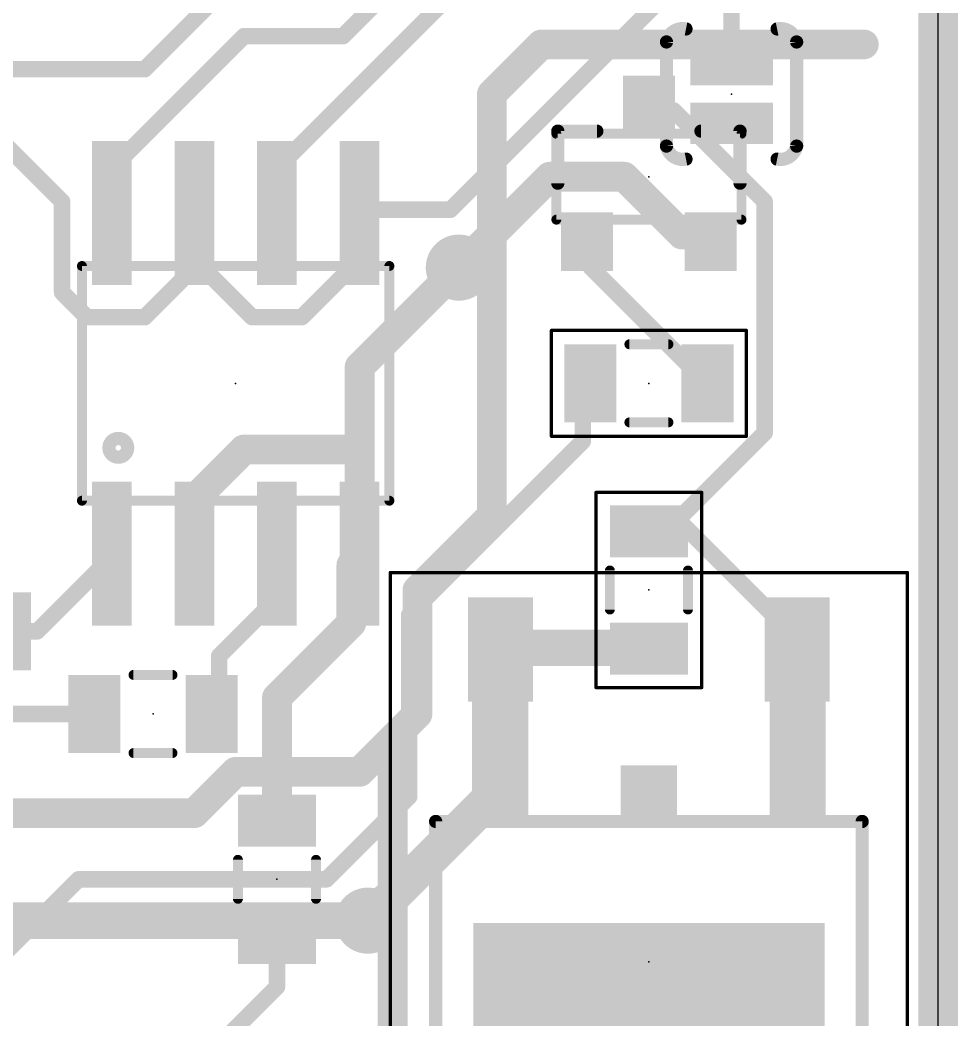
# Model space of a CAD drawing. Extents: x -0.3 to 38.1, y -0.7 to 65.1.
# Drawn here: x 22.72 to 37.13, y 27.06 to 42.41 of the extents above; entities that cross this region are included whole.
import ezdxf

# ---------------------------------------------------------------- set-up
doc = ezdxf.new("R2010")
doc.units = 0
for name, color, linetype in [('1', 22, 'CONTINUOUS'), ('16', 175, 'CONTINUOUS'), ('18', 82, 'CONTINUOUS'), ('20', 7, 'CONTINUOUS'), ('21', 253, 'CONTINUOUS'), ('22', 253, 'CONTINUOUS'), ('23', 7, 'CONTINUOUS'), ('24', 7, 'CONTINUOUS'), ('39', 22, 'CONTINUOUS'), ('51', 253, 'CONTINUOUS')]:
    doc.layers.add(name, color=color, linetype=linetype)

# ---------------------------------------------------------------- blocks, each defined once
blk = doc.blocks.new('RECT')
blk.add_solid([(-0.5, -0.5), (0.5, -0.5), (-0.5, 0.5), (0.5, 0.5)])
blk = doc.blocks.new('ROUNDV')
at = {"const_width": 0.5}
blk.add_lwpolyline([(0, -0.25, 1), (0, 0.25, 1), (0, -0.25)], format="xyb", dxfattribs=at)

msp = doc.modelspace()

# ---------------------------------------------------------------- linework, layer by layer
at = {"layer": '1'}
for points, const_width in [([(29.718, 44.196), (27.686, 42.164)], 0.254), ([(30.353, 43.815), (26.67, 40.132)], 0.254), ([(33.655, 43.815), (29.337, 39.497)], 0.254), ([(26.035, 43.053), (24.638, 41.656)], 0.254), ([(26.162, 42.164), (24.13, 40.132)], 0.254), ([(27.686, 42.164), (26.162, 42.164)], 0.254), ([(24.638, 41.656), (21.59, 41.656)], 0.254), ([(32.385, 41.021), (32.385, 41.105)], 0.254), ([(32.766, 41.021), (32.385, 41.021)], 0.254), ([(34.163, 39.624), (32.766, 41.021)], 0.254), ([(23.368, 39.624), (22.352, 40.64)], 0.254), ([(24.13, 40.132), (24.13, 39.4462)], 0.254), ([(26.67, 40.132), (26.67, 39.4462)], 0.254), ([(29.464, 38.608), (30.861, 40.005)], 0.4572), ([(30.861, 40.005), (32.004, 40.005)], 0.4572), ([(32.004, 40.005), (32.893, 39.116)], 0.4572), ([(23.368, 38.227), (23.368, 39.624)], 0.254), ([(29.337, 39.497), (27.94, 39.497)], 0.254), ([(27.94, 39.497), (27.94, 39.4462)], 0.254), ([(34.163, 36.068), (34.163, 39.624)], 0.254), ([(25.4, 38.735), (25.4, 39.4462)], 0.254), ([(25.4, 38.608), (25.4, 39.4462)], 0.254), ([(27.94, 39.4462), (27.94, 38.735)], 0.254), ([(32.893, 39.116), (33.274, 39.116)], 0.4572), ([(33.274, 39.116), (33.335, 39.005)], 0.4572), ([(31.496, 38.989), (31.435, 39.005)], 0.254), ([(31.496, 38.608), (31.496, 38.989)], 0.254), ([(26.289, 37.846), (25.4, 38.735)], 0.254), ([(27.94, 38.735), (27.051, 37.846)], 0.254), ([(27.94, 37.084), (29.464, 38.608)], 0.4572), ([(25.4, 38.608), (24.638, 37.846)], 0.254), ([(33.274, 36.83), (31.496, 38.608)], 0.254), ([(23.749, 37.846), (23.368, 38.227)], 0.254), ([(24.638, 37.846), (23.749, 37.846)], 0.254), ([(27.051, 37.846), (26.289, 37.846)], 0.254), ([(27.94, 35.814), (27.94, 37.084)], 0.4572), ([(31.369, 35.941), (31.369, 36.83)], 0.254), ([(31.369, 36.83), (31.485, 36.83)], 0.254), ([(33.274, 36.83), (33.285, 36.83)], 0.254), ([(32.766, 34.671), (34.163, 36.068)], 0.254), ([(26.162, 35.814), (25.4, 35.052)], 0.4572), ([(27.94, 35.814), (26.162, 35.814)], 0.4572), ([(27.94, 34.2138), (27.94, 35.814)], 0.4572), ([(28.702, 33.274), (31.369, 35.941)], 0.254), ([(25.4, 35.052), (25.4, 34.2138)], 0.4572), ([(32.385, 34.671), (32.766, 34.671)], 0.254), ([(32.385, 34.671), (32.385, 34.555)], 0.254), ([(32.893, 34.671), (32.385, 34.555)], 0.254), ([(32.893, 34.671), (34.544, 33.02)], 0.254), ([(27.813, 34.036), (27.94, 34.2138)], 0.4572), ([(24.13, 34.163), (22.987, 33.02)], 0.254), ([(24.13, 34.163), (24.13, 34.2138)], 0.254), ([(26.67, 34.2138), (26.67, 33.528)], 0.254), ([(27.813, 34.036), (27.813, 33.147)], 0.4572), ([(26.67, 33.528), (25.781, 32.639)], 0.254), ([(27.813, 33.147), (26.67, 32.004)], 0.4572), ([(28.702, 30.48), (28.702, 33.274)], 0.254), ([(22.987, 33.02), (22.49, 33.02)], 0.254), ([(30.226, 32.766), (32.385, 32.766)], 0.5588), ([(34.544, 33.02), (34.544, 32.766)], 0.254), ([(30.099, 32.512), (30.105, 32.74)], 0.4572), ([(30.226, 32.766), (30.105, 32.74)], 0.4572), ([(32.385, 32.766), (32.385, 32.755)], 0.4572), ([(34.544, 32.766), (34.665, 32.74)], 0.254), ([(25.781, 32.639), (25.781, 31.75)], 0.254), ([(30.099, 30.607), (30.099, 32.512)], 0.5588), ([(26.67, 32.004), (26.67, 30.11)], 0.4572), ([(19.05, 31.75), (23.865, 31.75)], 0.254), ([(25.781, 31.75), (25.665, 31.75)], 0.254), ([(28.067, 28.575), (30.099, 30.607)], 0.5588), ([(27.432, 29.21), (28.702, 30.48)], 0.254), ([(21.971, 27.559), (23.622, 29.21)], 0.254), ([(23.622, 29.21), (27.432, 29.21)], 0.254), ([(26.67, 27.559), (26.67, 28.31)], 0.254), ([(25.146, 26.035), (26.67, 27.559)], 0.254)]:
    msp.add_lwpolyline(points, dxfattribs=dict(at, const_width=const_width))
for points, const_width in [([(26.162, 42.2275, 1), (26.162, 42.1005)], 0.127), ([(26.2069, 42.1191, 1), (26.1171, 42.2089)], 0.127), ([(27.6411, 42.2089, 1), (27.7309, 42.1191)], 0.127), ([(27.686, 42.1005, 1), (27.686, 42.2275)], 0.127), ([(24.5931, 41.7009, 1), (24.6829, 41.6111)], 0.127), ([(24.638, 41.5925, 1), (24.638, 41.7195)], 0.127), ([(32.4485, 41.105, 1), (32.3215, 41.105)], 0.127), ([(32.385, 41.0845, 1), (32.385, 40.9575)], 0.127), ([(32.8109, 41.0659, 1), (32.7211, 40.9761)], 0.127), ([(32.766, 40.9575, 1), (32.766, 41.0845)], 0.127), ([(32.3215, 41.021, 1), (32.4485, 41.021)], 0.127), ([(24.1935, 40.132, 1), (24.0665, 40.132)], 0.127), ([(24.0851, 40.1769, 1), (24.1749, 40.0871)], 0.127), ([(26.7335, 40.132, 1), (26.6065, 40.132)], 0.127), ([(26.6251, 40.1769, 1), (26.7149, 40.0871)], 0.127), ([(30.861, 40.1193, 1), (30.861, 39.8907)], 0.2286), ([(30.9418, 39.9242, 1), (30.7802, 40.0858)], 0.2286), ([(32.0848, 40.0858, 1), (31.9232, 39.9242)], 0.2286), ([(32.004, 39.8907, 1), (32.004, 40.1193)], 0.2286), ([(23.4315, 39.624, 1), (23.3045, 39.624)], 0.127), ([(23.3231, 39.5791, 1), (23.4129, 39.6689)], 0.127), ([(27.94, 39.5605, 1), (27.94, 39.4335)], 0.127), ([(28.0035, 39.497, 1), (27.8765, 39.497)], 0.127), ([(29.2921, 39.5419, 1), (29.3819, 39.4521)], 0.127), ([(29.337, 39.4335, 1), (29.337, 39.5605)], 0.127), ([(34.2265, 39.624, 1), (34.0995, 39.624)], 0.127), ([(34.1181, 39.5791, 1), (34.2079, 39.6689)], 0.127), ([(24.0665, 39.4462, 1), (24.1935, 39.4462)], 0.127), ([(25.4635, 39.4462, 1), (25.3365, 39.4462)], 0.127), ([(25.4635, 39.4462, 1), (25.3365, 39.4462)], 0.127), ([(26.6065, 39.4462, 1), (26.7335, 39.4462)], 0.127), ([(28.0035, 39.4462, 1), (27.8765, 39.4462)], 0.127), ([(27.8765, 39.4462, 1), (28.0035, 39.4462)], 0.127), ([(32.893, 39.2303, 1), (32.893, 39.0017)], 0.2286), ([(32.8122, 39.0352, 1), (32.9738, 39.1968)], 0.2286), ([(33.3742, 39.171, 1), (33.1738, 39.061)], 0.2286), ([(33.274, 39.0017, 1), (33.274, 39.2303)], 0.2286), ([(33.2348, 38.95, 1), (33.4352, 39.06)], 0.2286), ([(31.4511, 39.0664, 1), (31.4189, 38.9436)], 0.127), ([(31.5595, 38.989, 1), (31.4325, 38.989)], 0.127), ([(31.4799, 38.9276, 1), (31.5121, 39.0504)], 0.127), ([(25.4449, 38.7799, 1), (25.3551, 38.6901)], 0.127), ([(27.9849, 38.6901, 1), (27.8951, 38.7799)], 0.127), ([(29.5448, 38.5272, 1), (29.3832, 38.6888)], 0.2286), ([(25.3365, 38.735, 1), (25.4635, 38.735)], 0.127), ([(25.4449, 38.5631, 1), (25.3551, 38.6529)], 0.127), ([(27.8765, 38.735, 1), (28.0035, 38.735)], 0.127), ([(29.3832, 38.6888, 1), (29.5448, 38.5272)], 0.2286), ([(31.5409, 38.6529, 1), (31.4511, 38.5631)], 0.127), ([(25.3365, 38.608, 1), (25.4635, 38.608)], 0.127), ([(31.4325, 38.608, 1), (31.5595, 38.608)], 0.127), ([(23.4129, 38.2719, 1), (23.3231, 38.1821)], 0.127), ([(23.3045, 38.227, 1), (23.4315, 38.227)], 0.127), ([(23.749, 37.9095, 1), (23.749, 37.7825)], 0.127), ([(23.7041, 37.8011, 1), (23.7939, 37.8909)], 0.127), ([(24.5931, 37.8909, 1), (24.6829, 37.8011)], 0.127), ([(24.638, 37.7825, 1), (24.638, 37.9095)], 0.127), ([(26.289, 37.9095, 1), (26.289, 37.7825)], 0.127), ([(26.2441, 37.8011, 1), (26.3339, 37.8909)], 0.127), ([(27.0061, 37.8909, 1), (27.0959, 37.8011)], 0.127), ([(27.051, 37.7825, 1), (27.051, 37.9095)], 0.127), ([(28.0543, 37.084, 1), (27.8257, 37.084)], 0.2286), ([(27.8592, 37.1648, 1), (28.0208, 37.0032)], 0.2286), ([(31.4325, 36.83, 1), (31.3055, 36.83)], 0.127), ([(31.369, 36.8935, 1), (31.369, 36.7665)], 0.127), ([(31.485, 36.7665, 1), (31.485, 36.8935)], 0.127), ([(33.274, 36.8935, 1), (33.274, 36.7665)], 0.127), ([(33.2291, 36.7851, 1), (33.3189, 36.8749)], 0.127), ([(33.285, 36.7665, 1), (33.285, 36.8935)], 0.127), ([(34.0995, 36.068, 1), (34.2265, 36.068)], 0.127), ([(34.2079, 36.0231, 1), (34.1181, 36.1129)], 0.127), ([(26.162, 35.9283, 1), (26.162, 35.6997)], 0.2286), ([(26.2428, 35.7332, 1), (26.0812, 35.8948)], 0.2286), ([(28.0543, 35.814, 1), (27.8257, 35.814)], 0.2286), ([(27.8257, 35.814, 1), (28.0543, 35.814)], 0.2286), ([(27.94, 35.6997, 1), (27.94, 35.9283)], 0.2286), ([(31.3055, 35.941, 1), (31.4325, 35.941)], 0.127), ([(31.4139, 35.8961, 1), (31.3241, 35.9859)], 0.127), ([(25.5143, 35.052, 1), (25.2857, 35.052)], 0.2286), ([(25.3192, 35.1328, 1), (25.4808, 34.9712)], 0.2286), ([(32.385, 34.7345, 1), (32.385, 34.6075)], 0.127), ([(32.4485, 34.671, 1), (32.3215, 34.671)], 0.127), ([(32.7211, 34.7159, 1), (32.8109, 34.6261)], 0.127), ([(32.766, 34.6075, 1), (32.766, 34.7345)], 0.127), ([(32.9379, 34.7159, 1), (32.8481, 34.6261)], 0.127), ([(32.9071, 34.6091, 1), (32.8789, 34.7329)], 0.127), ([(32.3709, 34.6169, 1), (32.3991, 34.4931)], 0.127), ([(32.3215, 34.555, 1), (32.4485, 34.555)], 0.127), ([(28.033, 34.1474, 1), (27.847, 34.2802)], 0.2286), ([(24.1935, 34.2138, 1), (24.0665, 34.2138)], 0.127), ([(24.1749, 34.1181, 1), (24.0851, 34.2079)], 0.127), ([(25.2857, 34.2138, 1), (25.5143, 34.2138)], 0.2286), ([(26.7335, 34.2138, 1), (26.6065, 34.2138)], 0.127), ([(27.9273, 34.036, 1), (27.6987, 34.036)], 0.2286), ([(27.8257, 34.2138, 1), (28.0543, 34.2138)], 0.2286), ([(24.0665, 34.163, 1), (24.1935, 34.163)], 0.127), ([(27.72, 34.1024, 1), (27.906, 33.9696)], 0.2286), ([(26.7149, 33.4831, 1), (26.6251, 33.5729)], 0.127), ([(26.6065, 33.528, 1), (26.7335, 33.528)], 0.127), ([(27.8938, 33.0662, 1), (27.7322, 33.2278)], 0.2286), ([(28.7655, 33.274, 1), (28.6385, 33.274)], 0.127), ([(28.6571, 33.3189, 1), (28.7469, 33.2291)], 0.127), ([(27.6987, 33.147, 1), (27.9273, 33.147)], 0.2286), ([(22.9421, 33.0649, 1), (23.0319, 32.9751)], 0.127), ([(22.987, 32.9565, 1), (22.987, 33.0835)], 0.127), ([(30.226, 32.9057, 1), (30.226, 32.6263)], 0.2794), ([(32.385, 32.6263, 1), (32.385, 32.9057)], 0.2794), ([(34.6075, 33.02, 1), (34.4805, 33.02)], 0.127), ([(34.4991, 32.9751, 1), (34.5889, 33.0649)], 0.127), ([(30.2193, 32.737, 1), (29.9907, 32.743)], 0.2286), ([(30.081, 32.8517, 1), (30.129, 32.6283)], 0.2286), ([(30.25, 32.6543, 1), (30.202, 32.8777)], 0.2286), ([(32.4993, 32.766, 1), (32.2707, 32.766)], 0.2286), ([(32.2707, 32.755, 1), (32.4993, 32.755)], 0.2286), ([(34.5573, 32.8281, 1), (34.5307, 32.7039)], 0.127), ([(34.6517, 32.6779, 1), (34.6783, 32.8021)], 0.127), ([(25.8445, 32.639, 1), (25.7175, 32.639)], 0.127), ([(25.7361, 32.6839, 1), (25.8259, 32.5941)], 0.127), ([(30.2387, 32.512, 1), (29.9593, 32.512)], 0.2794), ([(34.4805, 32.766, 1), (34.6075, 32.766)], 0.127), ([(29.9847, 32.515, 1), (30.2133, 32.509)], 0.2286), ([(26.7843, 32.004, 1), (26.5557, 32.004)], 0.2286), ([(26.5892, 32.0848, 1), (26.7508, 31.9232)], 0.2286), ([(23.865, 31.6865, 1), (23.865, 31.8135)], 0.127), ([(25.665, 31.8135, 1), (25.665, 31.6865)], 0.127), ([(25.7175, 31.75, 1), (25.8445, 31.75)], 0.127), ([(25.781, 31.6865, 1), (25.781, 31.8135)], 0.127), ([(30.1978, 30.5082, 1), (30.0002, 30.7058)], 0.2794), ([(29.9593, 30.607, 1), (30.2387, 30.607)], 0.2794), ([(28.7469, 30.4351, 1), (28.6571, 30.5249)], 0.127), ([(28.6385, 30.48, 1), (28.7655, 30.48)], 0.127), ([(26.5557, 30.11, 1), (26.7843, 30.11)], 0.2286), ([(23.622, 29.2735, 1), (23.622, 29.1465)], 0.127), ([(23.6669, 29.1651, 1), (23.5771, 29.2549)], 0.127), ([(27.3871, 29.2549, 1), (27.4769, 29.1651)], 0.127), ([(27.432, 29.1465, 1), (27.432, 29.2735)], 0.127), ([(27.9682, 28.6738, 1), (28.1658, 28.4762)], 0.2794), ([(26.7335, 28.31, 1), (26.6065, 28.31)], 0.127), ([(26.7149, 27.5141, 1), (26.6251, 27.6039)], 0.127), ([(26.6065, 27.559, 1), (26.7335, 27.559)], 0.127)]:
    msp.add_lwpolyline(points, format="xyb", dxfattribs=dict(at, const_width=const_width))
at = {"layer": '16'}
for points, const_width in [([(36.83, 0), (36.83, 64.77)], 0.6096), ([(33.655, 43.815), (33.655, 41.725)], 0.254), ([(21.717, 28.575), (28.067, 28.575)], 0.5588)]:
    msp.add_lwpolyline(points, dxfattribs=dict(at, const_width=const_width))
for points, const_width in [([(33.5915, 41.725, 1), (33.7185, 41.725)], 0.127), ([(28.067, 28.4353, 1), (28.067, 28.7147)], 0.2794)]:
    msp.add_lwpolyline(points, format="xyb", dxfattribs=dict(at, const_width=const_width))
at = {"layer": '20'}
msp.add_line((36.83, 0), (36.83, 64.77), dxfattribs=at)
at = {"layer": '21'}
for points, const_width in [([(30.734, 42.037), (29.972, 41.275)], 0.4572), ([(35.687, 42.037), (30.734, 42.037)], 0.4572), ([(29.972, 41.275), (29.972, 34.798)], 0.4572), ([(31.585, 40.705), (30.985, 40.705)], 0.2032), ([(30.985, 40.705), (30.985, 39.905)], 0.2032), ([(33.185, 40.705), (33.785, 40.705)], 0.2032), ([(33.785, 40.705), (33.785, 39.905)], 0.2032), ([(23.673, 38.633), (23.673, 35.027)], 0.1524), ([(28.397, 35.027), (28.397, 38.633)], 0.1524), ([(32.085, 37.43), (32.685, 37.43)], 0.1524), ([(32.085, 36.23), (32.685, 36.23)], 0.1524), ([(29.972, 34.798), (28.829, 33.655)], 0.4572), ([(31.785, 33.355), (31.785, 33.955)], 0.1524), ([(32.985, 33.355), (32.985, 33.955)], 0.1524), ([(28.829, 33.655), (28.829, 31.75)], 0.4572), ([(24.465, 32.35), (25.065, 32.35)], 0.1524), ([(28.448, 31.369), (28.829, 31.75)], 0.4572), ([(28.448, 31.369), (27.94, 30.861)], 0.4572), ([(28.448, 21.717), (28.448, 31.369)], 0.4572), ([(24.465, 31.15), (25.065, 31.15)], 0.1524), ([(26.035, 30.861), (25.4, 30.226)], 0.4572), ([(27.94, 30.861), (26.035, 30.861)], 0.4572), ([(25.4, 30.226), (20.955, 30.226)], 0.4572), ([(29.1084, 24.1046), (29.108, 30.099)], 0.2032), ([(29.108, 30.099), (35.662, 30.099)], 0.2032), ([(35.662, 30.099), (35.6616, 24.1046)], 0.2032), ([(26.07, 29.51), (26.07, 28.91)], 0.1524), ([(27.27, 29.51), (27.27, 28.91)], 0.1524)]:
    msp.add_lwpolyline(points, dxfattribs=dict(at, const_width=const_width))
for points, const_width in [([(30.734, 42.1513, 1), (30.734, 41.9227)], 0.2286), ([(30.8148, 41.9562, 1), (30.6532, 42.1178)], 0.2286), ([(35.687, 41.9227, 1), (35.687, 42.1513)], 0.2286), ([(30.0863, 41.275, 1), (29.8577, 41.275)], 0.2286), ([(29.8912, 41.3558, 1), (30.0528, 41.1942)], 0.2286), ([(30.985, 40.7558, 1), (30.985, 40.6542)], 0.1016), ([(31.0358, 40.705, 1), (30.9342, 40.705)], 0.1016), ([(31.585, 40.6542, 1), (31.585, 40.7558)], 0.1016), ([(33.185, 40.7558, 1), (33.185, 40.6542)], 0.1016), ([(33.8358, 40.705, 1), (33.7342, 40.705)], 0.1016), ([(33.785, 40.6542, 1), (33.785, 40.7558)], 0.1016), ([(30.9342, 39.905, 1), (31.0358, 39.905)], 0.1016), ([(33.7342, 39.905, 1), (33.8358, 39.905)], 0.1016), ([(23.7111, 38.633, 1), (23.6349, 38.633)], 0.0762), ([(28.4351, 38.633, 1), (28.3589, 38.633)], 0.0762), ([(32.085, 37.4681, 1), (32.085, 37.3919)], 0.0762), ([(32.685, 37.3919, 1), (32.685, 37.4681)], 0.0762), ([(32.085, 36.2681, 1), (32.085, 36.1919)], 0.0762), ([(32.685, 36.1919, 1), (32.685, 36.2681)], 0.0762), ([(24.2316, 35.6958, 1), (24.2316, 35.983, 1), (24.2316, 35.6958)], 0.2032), ([(23.6349, 35.027, 1), (23.7111, 35.027)], 0.0762), ([(28.3589, 35.027, 1), (28.4351, 35.027)], 0.0762), ([(30.0528, 34.7172, 1), (29.8912, 34.8788)], 0.2286), ([(29.8577, 34.798, 1), (30.0863, 34.798)], 0.2286), ([(31.8231, 33.955, 1), (31.7469, 33.955)], 0.0762), ([(33.0231, 33.955, 1), (32.9469, 33.955)], 0.0762), ([(28.9433, 33.655, 1), (28.7147, 33.655)], 0.2286), ([(28.7482, 33.7358, 1), (28.9098, 33.5742)], 0.2286), ([(31.7469, 33.355, 1), (31.8231, 33.355)], 0.0762), ([(32.9469, 33.355, 1), (33.0231, 33.355)], 0.0762), ([(24.465, 32.3881, 1), (24.465, 32.3119)], 0.0762), ([(25.065, 32.3119, 1), (25.065, 32.3881)], 0.0762), ([(28.9098, 31.6692, 1), (28.7482, 31.8308)], 0.2286), ([(28.7147, 31.75, 1), (28.9433, 31.75)], 0.2286), ([(28.5623, 31.369, 1), (28.3337, 31.369)], 0.2286), ([(28.3672, 31.4498, 1), (28.5288, 31.2882)], 0.2286), ([(28.5288, 31.2882, 1), (28.3672, 31.4498)], 0.2286), ([(24.465, 31.1881, 1), (24.465, 31.1119)], 0.0762), ([(25.065, 31.1119, 1), (25.065, 31.1881)], 0.0762), ([(26.035, 30.9753, 1), (26.035, 30.7467)], 0.2286), ([(26.1158, 30.7802, 1), (25.9542, 30.9418)], 0.2286), ([(27.8592, 30.9418, 1), (28.0208, 30.7802)], 0.2286), ([(27.94, 30.7467, 1), (27.94, 30.9753)], 0.2286), ([(25.3192, 30.3068, 1), (25.4808, 30.1452)], 0.2286), ([(25.4, 30.1117, 1), (25.4, 30.3403)], 0.2286), ([(29.1588, 30.099, 1), (29.0572, 30.099)], 0.1016), ([(29.108, 30.1498, 1), (29.108, 30.0482)], 0.1016), ([(35.7128, 30.099, 1), (35.6112, 30.099)], 0.1016), ([(35.662, 30.0482, 1), (35.662, 30.1498)], 0.1016), ([(26.1081, 29.51, 1), (26.0319, 29.51)], 0.0762), ([(27.3081, 29.51, 1), (27.2319, 29.51)], 0.0762), ([(26.0319, 28.91, 1), (26.1081, 28.91)], 0.0762), ([(27.2319, 28.91, 1), (27.3081, 28.91)], 0.0762)]:
    msp.add_lwpolyline(points, format="xyb", dxfattribs=dict(at, const_width=const_width))
at = {"layer": '22'}
for points, const_width in [([(32.955, 42.275, 0.4142), (32.655, 42.075)], 0.2032), ([(32.945, 42.2252, 1), (32.965, 42.3248)], 0.1016), ([(34.655, 42.075, 0.4142), (34.355, 42.275)], 0.2032), ([(34.345, 42.3248, 1), (34.365, 42.2252)], 0.1016), ([(32.7058, 42.075, 1), (32.6042, 42.075)], 0.1016), ([(32.6052, 42.085, 1), (32.7048, 42.065)], 0.1016), ([(34.7058, 42.075, 1), (34.6042, 42.075)], 0.1016), ([(34.6052, 42.065, 1), (34.7048, 42.085)], 0.1016), ([(32.655, 40.475, 0.4142), (32.955, 40.275)], 0.2032), ([(32.7048, 40.485, 1), (32.6052, 40.465)], 0.1016), ([(32.6042, 40.475, 1), (32.7058, 40.475)], 0.1016), ([(34.355, 40.275, 0.4142), (34.655, 40.475)], 0.2032), ([(34.6042, 40.475, 1), (34.7058, 40.475)], 0.1016), ([(34.7048, 40.465, 1), (34.6052, 40.485)], 0.1016), ([(32.965, 40.2252, 1), (32.945, 40.3248)], 0.1016), ([(34.365, 40.3248, 1), (34.345, 40.2252)], 0.1016)]:
    msp.add_lwpolyline(points, format="xyb", dxfattribs=dict(at, const_width=const_width))
at = {"layer": '22', "const_width": 0.2032}
for points in [[(32.655, 42.075), (32.655, 40.475)], [(34.655, 40.475), (34.655, 42.075)]]:
    msp.add_lwpolyline(points, dxfattribs=at)
at = {"layer": '23'}
for p in [(32.385, 40.005), (26.035, 36.83), (32.385, 36.83), (32.385, 33.655), (24.765, 31.75), (26.67, 29.21), (32.385, 27.94)]:
    msp.add_point(p, dxfattribs=at)
at = {"layer": '24'}
msp.add_point((33.655, 41.275), dxfattribs=at)
at = {"layer": '39', "const_width": 0.0508}
for points in [[(30.8864, 37.6428), (33.8836, 37.6428)], [(30.8864, 36.0172), (30.8864, 37.6428)], [(33.8836, 37.6428), (33.8836, 36.0172)], [(33.8836, 36.0172), (30.8864, 36.0172)], [(31.5722, 32.1564), (31.5722, 35.1536)], [(31.5722, 35.1536), (33.1978, 35.1536)], [(33.1978, 35.1536), (33.1978, 32.1564)], [(28.412, 33.923), (36.358, 33.923)], [(28.412, 21.957), (28.412, 33.923)], [(36.358, 33.923), (36.358, 21.957)], [(33.1978, 32.1564), (31.5722, 32.1564)]]:
    msp.add_lwpolyline(points, dxfattribs=at)
at = {"layer": '39', "const_width": 0.0254}
for points in [[(30.8864, 37.6555, 1), (30.8864, 37.6301)], [(30.8991, 37.6428, 1), (30.8737, 37.6428)], [(33.8963, 37.6428, 1), (33.8709, 37.6428)], [(33.8836, 37.6301, 1), (33.8836, 37.6555)], [(30.8864, 36.0299, 1), (30.8864, 36.0045)], [(30.8737, 36.0172, 1), (30.8991, 36.0172)], [(33.8709, 36.0172, 1), (33.8963, 36.0172)], [(33.8836, 36.0045, 1), (33.8836, 36.0299)], [(31.5849, 35.1536, 1), (31.5595, 35.1536)], [(31.5722, 35.1663, 1), (31.5722, 35.1409)], [(33.2105, 35.1536, 1), (33.1851, 35.1536)], [(33.1978, 35.1409, 1), (33.1978, 35.1663)], [(28.412, 33.9357, 1), (28.412, 33.9103)], [(28.4247, 33.923, 1), (28.3993, 33.923)], [(36.3707, 33.923, 1), (36.3453, 33.923)], [(36.358, 33.9103, 1), (36.358, 33.9357)], [(31.5722, 32.1691, 1), (31.5722, 32.1437)], [(31.5595, 32.1564, 1), (31.5849, 32.1564)], [(33.1851, 32.1564, 1), (33.2105, 32.1564)], [(33.1978, 32.1437, 1), (33.1978, 32.1691)]]:
    msp.add_lwpolyline(points, format="xyb", dxfattribs=at)
at = {"layer": '51', "const_width": 0.1524}
for points in [[(30.9626, 39.3446), (30.9626, 40.6654)], [(30.9626, 40.6654), (33.8074, 40.6654)], [(33.8074, 40.6654), (33.8074, 39.3446)], [(33.8074, 39.3446), (30.9626, 39.3446)], [(28.397, 38.633), (23.673, 38.633)], [(23.673, 35.027), (28.397, 35.027)]]:
    msp.add_lwpolyline(points, dxfattribs=at)
at = {"layer": '51', "const_width": 0.0762}
for points in [[(31.0007, 40.6654, 1), (30.9245, 40.6654)], [(30.9626, 40.7035, 1), (30.9626, 40.6273)], [(33.8455, 40.6654, 1), (33.7693, 40.6654)], [(33.8074, 40.6273, 1), (33.8074, 40.7035)], [(30.9626, 39.3827, 1), (30.9626, 39.3065)], [(30.9245, 39.3446, 1), (31.0007, 39.3446)], [(33.7693, 39.3446, 1), (33.8455, 39.3446)], [(33.8074, 39.3065, 1), (33.8074, 39.3827)], [(23.673, 38.6711, 1), (23.673, 38.5949)], [(28.397, 38.5949, 1), (28.397, 38.6711)], [(23.673, 35.0651, 1), (23.673, 34.9889)], [(28.397, 34.9889, 1), (28.397, 35.0651)]]:
    msp.add_lwpolyline(points, format="xyb", dxfattribs=at)

# ---------------------------------------------------------------- block references
at = {"layer": '1'}
for p, xscale, yscale in [((32.385, 41.105), 0.8, 0.9), ((24.13, 39.4462), 0.6096, 2.2098), ((25.4, 39.4462), 0.6096, 2.2098), ((26.67, 39.4462), 0.6096, 2.2098), ((27.94, 39.4462), 0.6096, 2.2098), ((31.435, 39.005), 0.8, 0.9), ((33.335, 39.005), 0.8, 0.9), ((31.485, 36.83), 0.8, 1.2), ((33.285, 36.83), 0.8, 1.2), ((24.13, 34.2138), 0.6096, 2.2098), ((25.4, 34.2138), 0.6096, 2.2098), ((26.67, 34.2138), 0.6096, 2.2098), ((27.94, 34.2138), 0.6096, 2.2098), ((22.49, 33.02), 0.8, 1.2), ((23.865, 31.75), 0.8, 1.2), ((25.665, 31.75), 0.8, 1.2)]:
    msp.add_blockref('RECT', p, dxfattribs=dict(at, xscale=xscale, yscale=yscale))
for p, xscale, yscale, rotation in [((32.385, 34.555), 0.8, 1.2, 90), ((32.385, 32.755), 0.8, 1.2, 90), ((26.67, 30.11), 0.8, 1.2, 270), ((26.67, 28.31), 0.8, 1.2, 270), ((32.385, 25.44), 5.4, 6.2, 180)]:
    msp.add_blockref('RECT', p, dxfattribs=dict(at, xscale=xscale, yscale=yscale, rotation=rotation))
at = {"layer": '1', "yscale": 1.6, "rotation": 180}
for p in [(30.105, 32.74), (34.665, 32.74)]:
    msp.add_blockref('RECT', p, dxfattribs=at)
at = {"layer": '16', "xscale": 0.635, "yscale": 1.27, "rotation": 90}
for p in [(33.655, 41.725), (33.655, 40.825)]:
    msp.add_blockref('RECT', p, dxfattribs=at)
at = {"layer": '18', "xscale": 1.016, "yscale": 1.016}
for p in [(29.464, 38.608), (29.464, 38.608), (28.067, 28.575), (28.067, 28.575)]:
    msp.add_blockref('ROUNDV', p, dxfattribs=at)
at = {"layer": '21', "xscale": 0.8636, "yscale": 0.762, "rotation": 180}
msp.add_blockref('RECT', (32.385, 30.5816), dxfattribs=at)
at = {"layer": '51', "xscale": 0.3556, "yscale": 1.016}
for p in [(24.13, 39.1922), (25.4, 39.1922), (26.67, 39.1922), (27.94, 39.1922), (24.13, 34.4678), (25.4, 34.4678), (26.67, 34.4678), (27.94, 34.4678)]:
    msp.add_blockref('RECT', p, dxfattribs=at)
at = {"layer": '51', "xscale": 0.8636, "yscale": 2.8956, "rotation": 180}
for p in [(30.099, 31.6484), (34.671, 31.6484)]:
    msp.add_blockref('RECT', p, dxfattribs=at)

doc.saveas('drawing.dxf')
